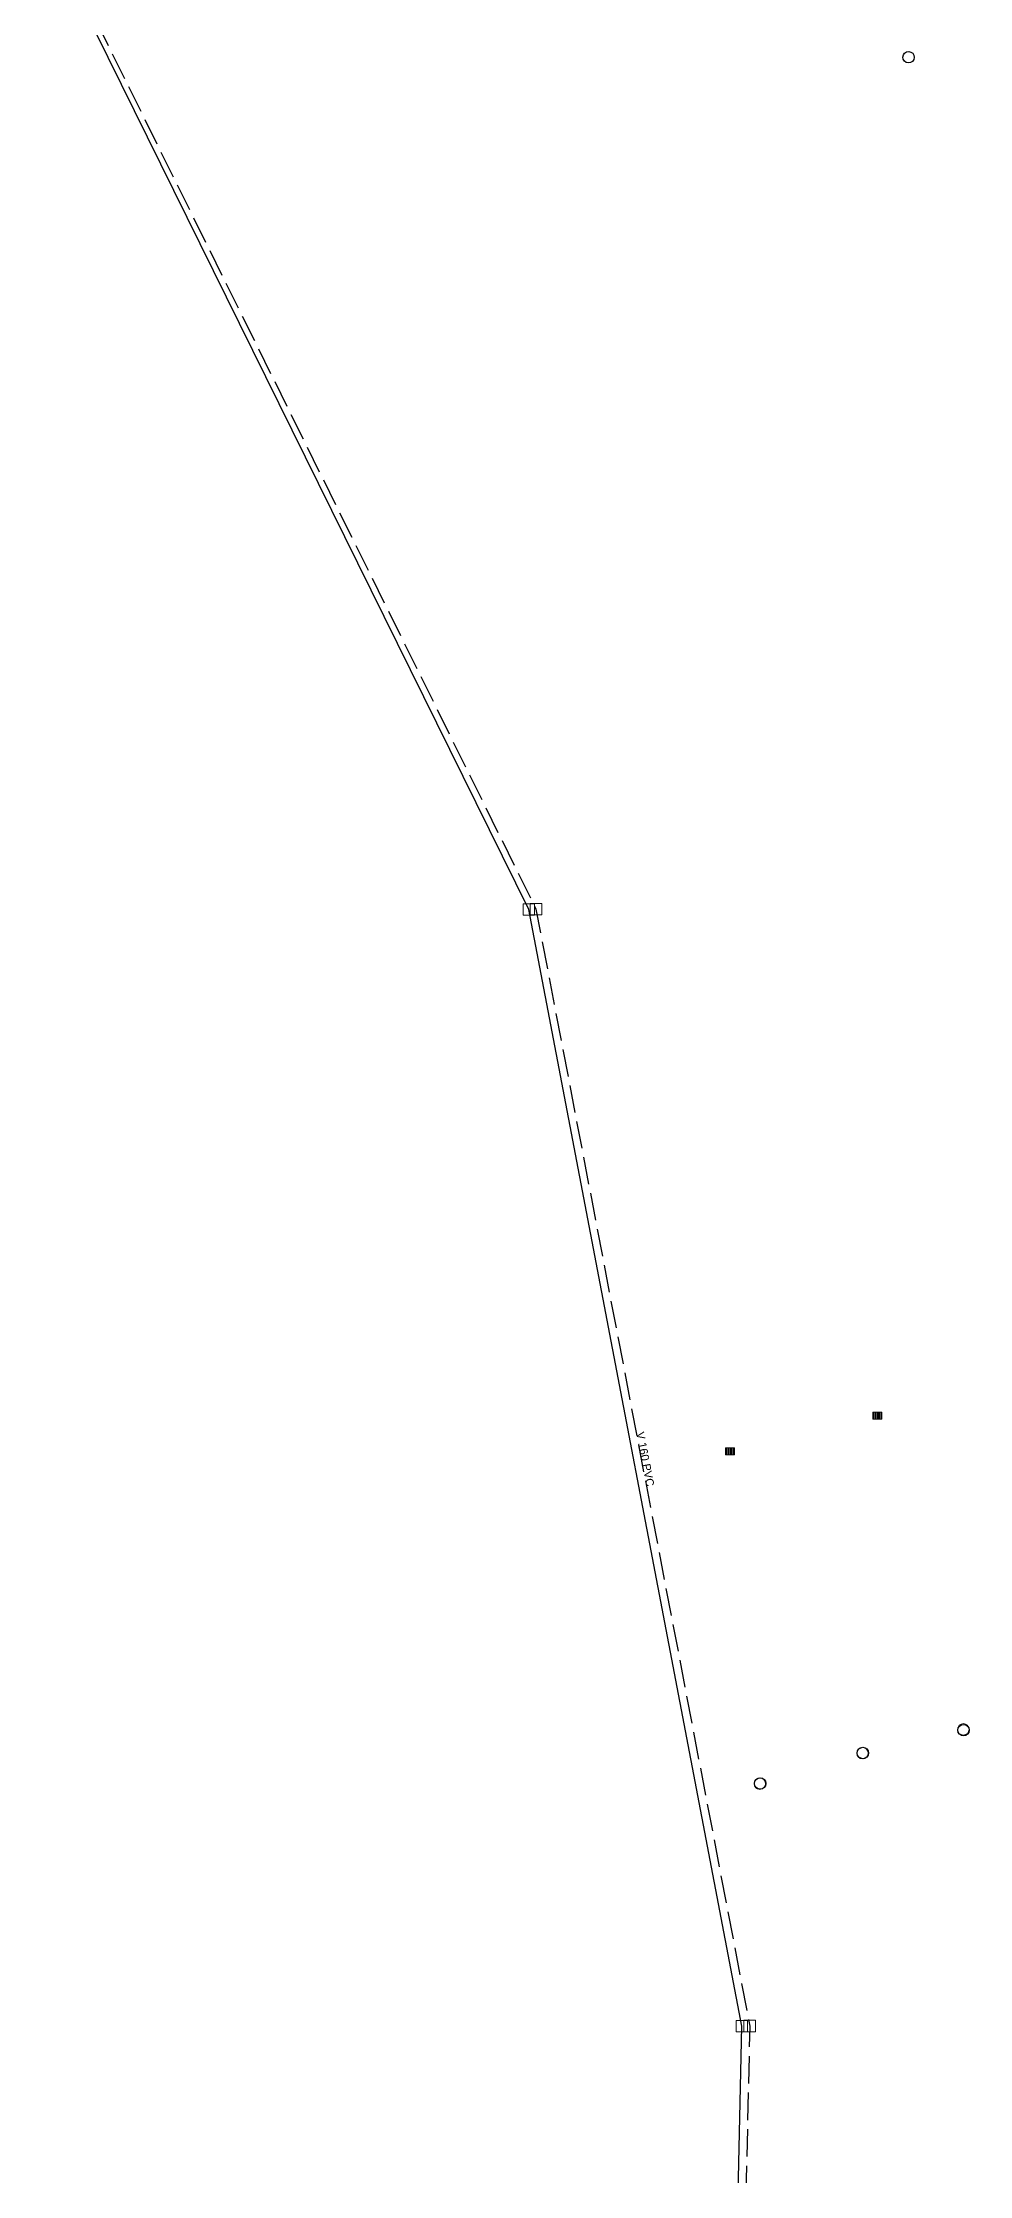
# Model space of a CAD drawing. Header units: metres. Extents: x 119005 to 120452, y 6146783 to 6149515.
# Drawn here: x 119761.9 to 119842.9, y 6148257.1 to 6148443.7 of the extents above; entities that cross this region are included whole.
import ezdxf
from ezdxf.enums import TextEntityAlignment as Align

# ---------------------------------------------------------------- set-up
doc = ezdxf.new("R2010")
doc.units = ezdxf.units.M
doc.header["$LTSCALE"] = 0.4
doc.linetypes.add('Heldragen__skalber__', pattern=[0])
doc.linetypes.add('Streckad', pattern=[8, 6, -2])
for name, color, linetype in [('BRUNN_POINT', 7, 'Continuous'), ('DNB_POINT', 83, 'Continuous'), ('DRB_POINT', 83, 'Continuous'), ('NB_POINT', 9, 'Continuous'), ('P_POINT', 243, 'Continuous'), ('TA_LINE', 243, 'S-TRYCKLEDN'), ('TPL_POINT', 243, 'Continuous'), ('V_LINE', 173, 'Streckad'), ('V_TEXT', 7, 'Continuous'), ('VPL_POINT', 173, 'Continuous')]:
    doc.layers.add(name, color=color, linetype=linetype)
doc.styles.add('ISO', font='iso.shx')
doc.styles.add('Standard_CAD', font='ARIAL.TTF', dxfattribs={"height": 0.2})
doc.linetypes.add('S-TRYCKLEDN', pattern='A,10,0,["V",ISO,S=2,R=90,X=0,Y=-0.571]', length=10)

# ---------------------------------------------------------------- blocks, each defined once
blk = doc.blocks.new('DRB')
blk.add_hatch(color=0).paths.add_polyline_path([(0.3, 0.3), (0.3, -0.3)], flags=0)
at = {"color": 0, "linetype": 'Heldragen__skalber__', "lineweight": 0, "flags": 128}
for points in [[(-0.4, -0.3), (-0.4, 0.3), (0.4, 0.3), (0.4, -0.3), (-0.4, -0.3)], [(-0.3, 0.3), (-0.3, -0.3)], [(-0.2, 0.3), (-0.2, -0.3)], [(-0.1, 0.3), (-0.1, -0.3)], [(0, 0.3), (0, -0.3)], [(0.1, 0.3), (0.1, -0.3)], [(0.2, 0.3), (0.2, -0.3)], [(0.3, 0.3), (0.3, -0.3), (0.3, 0.3)]]:
    blk.add_lwpolyline(points, dxfattribs=at)
blk = doc.blocks.new('NB')
at = {"color": 0, "linetype": 'Heldragen__skalber__', "lineweight": 0}
blk.add_circle((0, 0), 0.5, dxfattribs=at)
blk = doc.blocks.new('Rektangel')
at = {"color": 0, "linetype": 'Heldragen__skalber__', "lineweight": 0, "flags": 128}
blk.add_lwpolyline([(-0.5, -0.5), (-0.5, 0.5), (0.5, 0.5), (0.5, -0.5), (-0.5, -0.5)], dxfattribs=at)
blk = doc.blocks.new('Cirkel')
blk.add_ellipse((0, 0), major_axis=(0.5, 0), ratio=1)

msp = doc.modelspace()

# ---------------------------------------------------------------- linework, layer by layer
at = {"layer": 'TA_LINE', "flags": 128}
msp.add_lwpolyline([(119827.86, 6147730.54), (119824.22, 6147756.94), (119821.24, 6147784.54), (119818.75, 6147820.09), (119818.66, 6147822.85), (119816.82, 6147862.15), (119812.83, 6147920.38), (119817.32, 6147983.61), (119834.53, 6148180.22), (119821.11, 6148181.97), (119821.17, 6148184.99), (119823.05, 6148270.17), (119804.41, 6148367.87), (119761.9, 6148454.05)], dxfattribs=at)
at = {"layer": 'V_LINE', "flags": 128}
msp.add_lwpolyline([(119762.31, 6148454.19), (119805.04, 6148367.9), (119823.73, 6148270.19), (119821.74, 6148182.93), (119834.14, 6148181.45)], dxfattribs=at)

# ---------------------------------------------------------------- block references
at = {"layer": 'BRUNN_POINT'}
for p in [(119842.43, 6148296.07), (119833.63, 6148294.07), (119824.65, 6148291.41)]:
    msp.add_blockref('Cirkel', p, dxfattribs=at)
at = {"layer": 'DNB_POINT'}
for p in [(119842.41, 6148296.14), (119824.62, 6148291.39)]:
    msp.add_blockref('NB', p, dxfattribs=at)
at = {"layer": 'DRB_POINT'}
for p in [(119834.89, 6148323.58), (119822.01, 6148320.46)]:
    msp.add_blockref('DRB', p, dxfattribs=at)
at = {"layer": 'NB_POINT'}
msp.add_blockref('NB', (119833.59, 6148294.05), dxfattribs=at)
at = {"layer": 'P_POINT', "rotation": 358.2283329}
msp.add_blockref('Cirkel', (119837.62, 6148442.42), dxfattribs=at)
at = {"layer": 'TPL_POINT'}
for p in [(119804.41, 6148367.87), (119823.05, 6148270.17)]:
    msp.add_blockref('Rektangel', p, dxfattribs=at)
at = {"layer": 'VPL_POINT'}
for p in [(119805.04, 6148367.9), (119823.73, 6148270.19)]:
    msp.add_blockref('Rektangel', p, dxfattribs=at)

# ---------------------------------------------------------------- texts
at = {"layer": 'V_TEXT', "style": 'Standard_CAD'}
msp.add_text('V 160 PVC', height=0.7, rotation=-79.172, dxfattribs=at).set_placement((119814.71, 6148317.34), align=Align.RIGHT)

doc.saveas('drawing.dxf')
